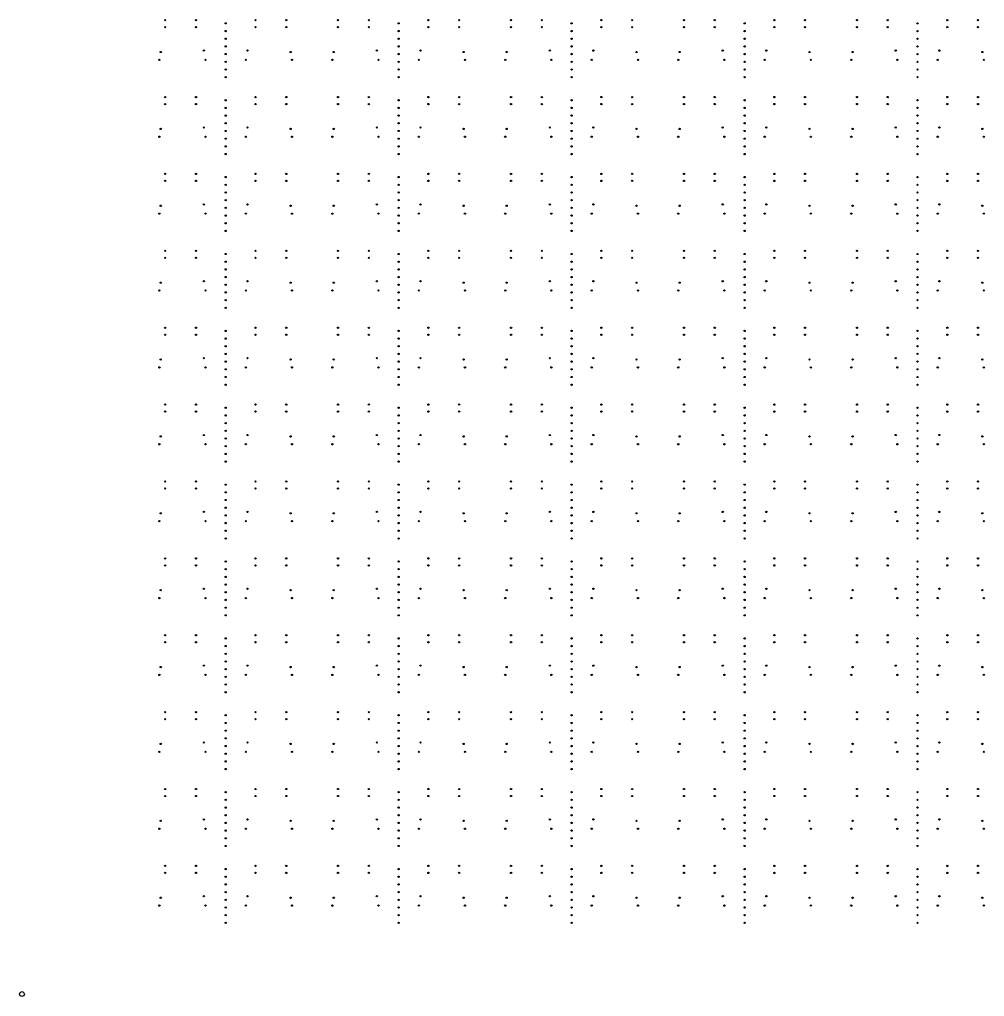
# Model space of a CAD drawing. Extents: x 50 to 173, y 50 to 173.
# Drawn here: x 49.9 to 110, y 49.9 to 110.7 of the extents above; entities that cross this region are included whole.
import ezdxf

# ---------------------------------------------------------------- set-up
doc = ezdxf.new("R2010")
doc.units = 0

msp = doc.modelspace()

# ---------------------------------------------------------------- linework, layer by layer
at = {"layer": '4H'}
msp.add_circle((50, 50), 0.15, dxfattribs=at)
at = {"layer": 'PET'}
for centre in [(58.925, 110.68), (58.925, 110.243), (60.841, 110.68), (60.841, 110.243), (62.697, 110.483), (64.553, 110.68), (64.553, 110.243), (66.469, 110.68), (66.469, 110.243), (69.703, 110.68), (69.703, 110.243), (71.619, 110.68), (71.619, 110.243), (73.475, 110.483), (75.332, 110.68), (75.332, 110.243), (77.248, 110.68), (77.248, 110.243), (80.481, 110.68), (80.481, 110.243), (82.398, 110.68), (82.398, 110.243), (84.254, 110.483), (86.11, 110.68), (86.11, 110.243), (88.026, 110.68), (88.026, 110.243), (91.26, 110.68), (91.26, 110.243), (93.176, 110.68), (93.176, 110.243), (95.032, 110.483), (96.889, 110.68), (96.889, 110.243), (98.805, 110.68), (98.805, 110.243), (102.038, 110.68), (102.038, 110.243), (103.954, 110.68), (103.954, 110.243), (105.811, 110.483), (107.667, 110.68), (107.667, 110.243), (109.583, 110.68), (109.583, 110.243), (62.697, 110.004), (73.475, 110.004), (84.254, 110.004), (95.032, 110.004), (105.811, 110.004), (62.697, 109.525), (62.697, 109.046), (73.475, 109.525), (73.475, 109.046), (84.254, 109.525), (84.254, 109.046), (95.032, 109.525), (95.032, 109.046), (105.811, 109.525), (105.811, 109.046), (58.652, 108.697), (61.338, 108.785), (62.697, 108.566), (64.056, 108.785), (66.742, 108.697), (69.43, 108.697), (72.116, 108.785), (73.475, 108.566), (74.835, 108.785), (77.521, 108.697), (80.208, 108.697), (82.895, 108.785), (84.254, 108.566), (85.613, 108.785), (88.299, 108.697), (90.987, 108.697), (93.673, 108.785), (95.032, 108.566), (96.392, 108.785), (99.078, 108.697), (101.765, 108.697), (104.451, 108.785), (105.811, 108.566), (107.17, 108.785), (109.856, 108.697), (58.565, 108.207), (61.44, 108.207), (62.697, 108.087), (63.954, 108.207), (66.829, 108.207), (69.344, 108.207), (72.218, 108.207), (73.475, 108.087), (74.733, 108.207), (77.607, 108.207), (80.122, 108.207), (82.996, 108.207), (84.254, 108.087), (85.511, 108.207), (88.386, 108.207), (90.901, 108.207), (93.775, 108.207), (95.032, 108.087), (96.29, 108.207), (99.164, 108.207), (101.679, 108.207), (104.553, 108.207), (105.811, 108.087), (107.068, 108.207), (109.943, 108.207), (62.697, 107.608), (62.697, 107.129), (73.475, 107.608), (73.475, 107.129), (84.254, 107.608), (84.254, 107.129), (95.032, 107.608), (95.032, 107.129), (105.811, 107.608), (105.811, 107.129), (58.925, 105.89), (58.925, 105.453), (60.841, 105.89), (60.841, 105.453), (62.697, 105.692), (64.553, 105.89), (64.553, 105.453), (66.469, 105.89), (66.469, 105.453), (69.703, 105.89), (69.703, 105.453), (71.619, 105.89), (71.619, 105.453), (73.475, 105.692), (75.332, 105.89), (75.332, 105.453), (77.248, 105.89), (77.248, 105.453), (80.481, 105.89), (80.481, 105.453), (82.398, 105.89), (82.398, 105.453), (84.254, 105.692), (86.11, 105.89), (86.11, 105.453), (88.026, 105.89), (88.026, 105.453), (91.26, 105.89), (91.26, 105.453), (93.176, 105.89), (93.176, 105.453), (95.032, 105.692), (96.889, 105.89), (96.889, 105.453), (98.805, 105.89), (98.805, 105.453), (102.038, 105.89), (102.038, 105.453), (103.954, 105.89), (103.954, 105.453), (105.811, 105.692), (107.667, 105.89), (107.667, 105.453), (109.583, 105.89), (109.583, 105.453), (62.697, 105.213), (62.697, 104.734), (73.475, 105.213), (73.475, 104.734), (84.254, 105.213), (84.254, 104.734), (95.032, 105.213), (95.032, 104.734), (105.811, 105.213), (105.811, 104.734), (62.697, 104.255), (73.475, 104.255), (84.254, 104.255), (95.032, 104.255), (105.811, 104.255), (58.652, 103.906), (61.338, 103.995), (62.697, 103.776), (64.056, 103.995), (66.742, 103.906), (69.43, 103.906), (72.116, 103.995), (73.475, 103.776), (74.835, 103.995), (77.521, 103.906), (80.208, 103.906), (82.895, 103.995), (84.254, 103.776), (85.613, 103.995), (88.299, 103.906), (90.987, 103.906), (93.673, 103.995), (95.032, 103.776), (96.392, 103.995), (99.078, 103.906), (101.765, 103.906), (104.451, 103.995), (105.811, 103.776), (107.17, 103.995), (109.856, 103.906), (58.565, 103.417), (61.44, 103.417), (62.697, 103.297), (63.954, 103.417), (66.829, 103.417), (69.344, 103.417), (72.218, 103.417), (73.475, 103.297), (74.733, 103.417), (77.607, 103.417), (80.122, 103.417), (82.996, 103.417), (84.254, 103.297), (85.511, 103.417), (88.386, 103.417), (90.901, 103.417), (93.775, 103.417), (95.032, 103.297), (96.29, 103.417), (99.164, 103.417), (101.679, 103.417), (104.553, 103.417), (105.811, 103.297), (107.068, 103.417), (109.943, 103.417), (62.697, 102.818), (62.697, 102.339), (73.475, 102.818), (73.475, 102.339), (84.254, 102.818), (84.254, 102.339), (95.032, 102.818), (95.032, 102.339), (105.811, 102.818), (105.811, 102.339), (58.925, 101.099), (60.841, 101.099), (64.553, 101.099), (66.469, 101.099), (69.703, 101.099), (71.619, 101.099), (75.332, 101.099), (77.248, 101.099), (80.481, 101.099), (82.398, 101.099), (86.11, 101.099), (88.026, 101.099), (91.26, 101.099), (93.176, 101.099), (96.889, 101.099), (98.805, 101.099), (102.038, 101.099), (103.954, 101.099), (107.667, 101.099), (109.583, 101.099), (58.925, 100.662), (60.841, 100.662), (62.697, 100.902), (64.553, 100.662), (66.469, 100.662), (69.703, 100.662), (71.619, 100.662), (73.475, 100.902), (75.332, 100.662), (77.248, 100.662), (80.481, 100.662), (82.398, 100.662), (84.254, 100.902), (86.11, 100.662), (88.026, 100.662), (91.26, 100.662), (93.176, 100.662), (95.032, 100.902), (96.889, 100.662), (98.805, 100.662), (102.038, 100.662), (103.954, 100.662), (105.811, 100.902), (107.667, 100.662), (109.583, 100.662), (62.697, 100.423), (62.697, 99.944), (73.475, 100.423), (73.475, 99.944), (84.254, 100.423), (84.254, 99.944), (95.032, 100.423), (95.032, 99.944), (105.811, 100.423), (105.811, 99.944), (62.697, 99.465), (73.475, 99.465), (84.254, 99.465), (95.032, 99.465), (105.811, 99.465), (58.565, 98.626), (58.652, 99.116), (61.338, 99.204), (61.44, 98.626), (62.697, 98.986), (63.954, 98.626), (64.056, 99.204), (66.742, 99.116), (66.829, 98.626), (69.344, 98.626), (69.43, 99.116), (72.116, 99.204), (72.218, 98.626), (73.475, 98.986), (74.733, 98.626), (74.835, 99.204), (77.521, 99.116), (77.607, 98.626), (80.122, 98.626), (80.208, 99.116), (82.895, 99.204), (82.996, 98.626), (84.254, 98.986), (85.511, 98.626), (85.613, 99.204), (88.299, 99.116), (88.386, 98.626), (90.901, 98.626), (90.987, 99.116), (93.673, 99.204), (93.775, 98.626), (95.032, 98.986), (96.29, 98.626), (96.392, 99.204), (99.078, 99.116), (99.164, 98.626), (101.679, 98.626), (101.765, 99.116), (104.451, 99.204), (104.553, 98.626), (105.811, 98.986), (107.068, 98.626), (107.17, 99.204), (109.856, 99.116), (109.943, 98.626), (62.697, 98.507), (62.697, 98.028), (73.475, 98.507), (73.475, 98.028), (84.254, 98.507), (84.254, 98.028), (95.032, 98.507), (95.032, 98.028), (105.811, 98.507), (105.811, 98.028), (62.697, 97.549), (73.475, 97.549), (84.254, 97.549), (95.032, 97.549), (105.811, 97.549), (58.925, 96.309), (60.841, 96.309), (64.553, 96.309), (66.469, 96.309), (69.703, 96.309), (71.619, 96.309), (75.332, 96.309), (77.248, 96.309), (80.481, 96.309), (82.398, 96.309), (86.11, 96.309), (88.026, 96.309), (91.26, 96.309), (93.176, 96.309), (96.889, 96.309), (98.805, 96.309), (102.038, 96.309), (103.954, 96.309), (107.667, 96.309), (109.583, 96.309), (58.925, 95.872), (60.841, 95.872), (62.697, 96.111), (62.697, 95.632), (64.553, 95.872), (66.469, 95.872), (69.703, 95.872), (71.619, 95.872), (73.475, 96.111), (73.475, 95.632), (75.332, 95.872), (77.248, 95.872), (80.481, 95.872), (82.398, 95.872), (84.254, 96.111), (84.254, 95.632), (86.11, 95.872), (88.026, 95.872), (91.26, 95.872), (93.176, 95.872), (95.032, 96.111), (95.032, 95.632), (96.889, 95.872), (98.805, 95.872), (102.038, 95.872), (103.954, 95.872), (105.811, 96.111), (105.811, 95.632), (107.667, 95.872), (109.583, 95.872), (62.697, 95.153), (73.475, 95.153), (84.254, 95.153), (95.032, 95.153), (105.811, 95.153), (61.338, 94.414), (62.697, 94.674), (64.056, 94.414), (72.116, 94.414), (73.475, 94.674), (74.835, 94.414), (82.895, 94.414), (84.254, 94.674), (85.613, 94.414), (93.673, 94.414), (95.032, 94.674), (96.392, 94.414), (104.451, 94.414), (105.811, 94.674), (107.17, 94.414), (58.565, 93.836), (58.652, 94.325), (61.44, 93.836), (62.697, 94.195), (63.954, 93.836), (66.742, 94.325), (66.829, 93.836), (69.344, 93.836), (69.43, 94.325), (72.218, 93.836), (73.475, 94.195), (74.733, 93.836), (77.521, 94.325), (77.607, 93.836), (80.122, 93.836), (80.208, 94.325), (82.996, 93.836), (84.254, 94.195), (85.511, 93.836), (88.299, 94.325), (88.386, 93.836), (90.901, 93.836), (90.987, 94.325), (93.775, 93.836), (95.032, 94.195), (96.29, 93.836), (99.078, 94.325), (99.164, 93.836), (101.679, 93.836), (101.765, 94.325), (104.553, 93.836), (105.811, 94.195), (107.068, 93.836), (109.856, 94.325), (109.943, 93.836), (62.697, 93.716), (62.697, 93.237), (73.475, 93.716), (73.475, 93.237), (84.254, 93.716), (84.254, 93.237), (95.032, 93.716), (95.032, 93.237), (105.811, 93.716), (105.811, 93.237), (62.697, 92.758), (73.475, 92.758), (84.254, 92.758), (95.032, 92.758), (105.811, 92.758), (58.925, 91.519), (60.841, 91.519), (62.697, 91.321), (64.553, 91.519), (66.469, 91.519), (69.703, 91.519), (71.619, 91.519), (73.475, 91.321), (75.332, 91.519), (77.248, 91.519), (80.481, 91.519), (82.398, 91.519), (84.254, 91.321), (86.11, 91.519), (88.026, 91.519), (91.26, 91.519), (93.176, 91.519), (95.032, 91.321), (96.889, 91.519), (98.805, 91.519), (102.038, 91.519), (103.954, 91.519), (105.811, 91.321), (107.667, 91.519), (109.583, 91.519), (58.925, 91.081), (60.841, 91.081), (62.697, 90.842), (64.553, 91.081), (66.469, 91.081), (69.703, 91.081), (71.619, 91.081), (73.475, 90.842), (75.332, 91.081), (77.248, 91.081), (80.481, 91.081), (82.398, 91.081), (84.254, 90.842), (86.11, 91.081), (88.026, 91.081), (91.26, 91.081), (93.176, 91.081), (95.032, 90.842), (96.889, 91.081), (98.805, 91.081), (102.038, 91.081), (103.954, 91.081), (105.811, 90.842), (107.667, 91.081), (109.583, 91.081), (62.697, 90.363), (73.475, 90.363), (84.254, 90.363), (95.032, 90.363), (105.811, 90.363), (58.652, 89.535), (61.338, 89.623), (62.697, 89.884), (64.056, 89.623), (66.742, 89.535), (69.43, 89.535), (72.116, 89.623), (73.475, 89.884), (74.835, 89.623), (77.521, 89.535), (80.208, 89.535), (82.895, 89.623), (84.254, 89.884), (85.613, 89.623), (88.299, 89.535), (90.987, 89.535), (93.673, 89.623), (95.032, 89.884), (96.392, 89.623), (99.078, 89.535), (101.765, 89.535), (104.451, 89.623), (105.811, 89.884), (107.17, 89.623), (109.856, 89.535), (58.565, 89.046), (61.44, 89.046), (62.697, 89.405), (62.697, 88.926), (63.954, 89.046), (66.829, 89.046), (69.344, 89.046), (72.218, 89.046), (73.475, 89.405), (73.475, 88.926), (74.733, 89.046), (77.607, 89.046), (80.122, 89.046), (82.996, 89.046), (84.254, 89.405), (84.254, 88.926), (85.511, 89.046), (88.386, 89.046), (90.901, 89.046), (93.775, 89.046), (95.032, 89.405), (95.032, 88.926), (96.29, 89.046), (99.164, 89.046), (101.679, 89.046), (104.553, 89.046), (105.811, 89.405), (105.811, 88.926), (107.068, 89.046), (109.943, 89.046), (62.697, 88.447), (73.475, 88.447), (84.254, 88.447), (95.032, 88.447), (105.811, 88.447), (62.697, 87.968), (73.475, 87.968), (84.254, 87.968), (95.032, 87.968), (105.811, 87.968), (58.925, 86.728), (60.841, 86.728), (62.697, 86.531), (64.553, 86.728), (66.469, 86.728), (69.703, 86.728), (71.619, 86.728), (73.475, 86.531), (75.332, 86.728), (77.248, 86.728), (80.481, 86.728), (82.398, 86.728), (84.254, 86.531), (86.11, 86.728), (88.026, 86.728), (91.26, 86.728), (93.176, 86.728), (95.032, 86.531), (96.889, 86.728), (98.805, 86.728), (102.038, 86.728), (103.954, 86.728), (105.811, 86.531), (107.667, 86.728), (109.583, 86.728), (58.925, 86.291), (60.841, 86.291), (62.697, 86.052), (64.553, 86.291), (66.469, 86.291), (69.703, 86.291), (71.619, 86.291), (73.475, 86.052), (75.332, 86.291), (77.248, 86.291), (80.481, 86.291), (82.398, 86.291), (84.254, 86.052), (86.11, 86.291), (88.026, 86.291), (91.26, 86.291), (93.176, 86.291), (95.032, 86.052), (96.889, 86.291), (98.805, 86.291), (102.038, 86.291), (103.954, 86.291), (105.811, 86.052), (107.667, 86.291), (109.583, 86.291), (62.697, 85.572), (73.475, 85.572), (84.254, 85.572), (95.032, 85.572), (105.811, 85.572), (58.652, 84.745), (61.338, 84.833), (62.697, 85.093), (62.697, 84.614), (64.056, 84.833), (66.742, 84.745), (69.43, 84.745), (72.116, 84.833), (73.475, 85.093), (73.475, 84.614), (74.835, 84.833), (77.521, 84.745), (80.208, 84.745), (82.895, 84.833), (84.254, 85.093), (84.254, 84.614), (85.613, 84.833), (88.299, 84.745), (90.987, 84.745), (93.673, 84.833), (95.032, 85.093), (95.032, 84.614), (96.392, 84.833), (99.078, 84.745), (101.765, 84.745), (104.451, 84.833), (105.811, 85.093), (105.811, 84.614), (107.17, 84.833), (109.856, 84.745), (58.565, 84.255), (61.44, 84.255), (62.697, 84.135), (63.954, 84.255), (66.829, 84.255), (69.344, 84.255), (72.218, 84.255), (73.475, 84.135), (74.733, 84.255), (77.607, 84.255), (80.122, 84.255), (82.996, 84.255), (84.254, 84.135), (85.511, 84.255), (88.386, 84.255), (90.901, 84.255), (93.775, 84.255), (95.032, 84.135), (96.29, 84.255), (99.164, 84.255), (101.679, 84.255), (104.553, 84.255), (105.811, 84.135), (107.068, 84.255), (109.943, 84.255), (62.697, 83.656), (73.475, 83.656), (84.254, 83.656), (95.032, 83.656), (105.811, 83.656), (62.697, 83.177), (73.475, 83.177), (84.254, 83.177), (95.032, 83.177), (105.811, 83.177), (58.925, 81.938), (60.841, 81.938), (62.697, 81.74), (64.553, 81.938), (66.469, 81.938), (69.703, 81.938), (71.619, 81.938), (73.475, 81.74), (75.332, 81.938), (77.248, 81.938), (80.481, 81.938), (82.398, 81.938), (84.254, 81.74), (86.11, 81.938), (88.026, 81.938), (91.26, 81.938), (93.176, 81.938), (95.032, 81.74), (96.889, 81.938), (98.805, 81.938), (102.038, 81.938), (103.954, 81.938), (105.811, 81.74), (107.667, 81.938), (109.583, 81.938), (58.925, 81.501), (60.841, 81.501), (62.697, 81.261), (64.553, 81.501), (66.469, 81.501), (69.703, 81.501), (71.619, 81.501), (73.475, 81.261), (75.332, 81.501), (77.248, 81.501), (80.481, 81.501), (82.398, 81.501), (84.254, 81.261), (86.11, 81.501), (88.026, 81.501), (91.26, 81.501), (93.176, 81.501), (95.032, 81.261), (96.889, 81.501), (98.805, 81.501), (102.038, 81.501), (103.954, 81.501), (105.811, 81.261), (107.667, 81.501), (109.583, 81.501), (62.697, 80.782), (73.475, 80.782), (84.254, 80.782), (95.032, 80.782), (105.811, 80.782), (58.652, 79.954), (61.338, 80.043), (62.697, 80.303), (62.697, 79.824), (64.056, 80.043), (66.742, 79.954), (69.43, 79.954), (72.116, 80.043), (73.475, 80.303), (73.475, 79.824), (74.835, 80.043), (77.521, 79.954), (80.208, 79.954), (82.895, 80.043), (84.254, 80.303), (84.254, 79.824), (85.613, 80.043), (88.299, 79.954), (90.987, 79.954), (93.673, 80.043), (95.032, 80.303), (95.032, 79.824), (96.392, 80.043), (99.078, 79.954), (101.765, 79.954), (104.451, 80.043), (105.811, 80.303), (105.811, 79.824), (107.17, 80.043), (109.856, 79.954), (58.565, 79.465), (61.44, 79.465), (62.697, 79.345), (63.954, 79.465), (66.829, 79.465), (69.344, 79.465), (72.218, 79.465), (73.475, 79.345), (74.733, 79.465), (77.607, 79.465), (80.122, 79.465), (82.996, 79.465), (84.254, 79.345), (85.511, 79.465), (88.386, 79.465), (90.901, 79.465), (93.775, 79.465), (95.032, 79.345), (96.29, 79.465), (99.164, 79.465), (101.679, 79.465), (104.553, 79.465), (105.811, 79.345), (107.068, 79.465), (109.943, 79.465), (62.697, 78.866), (73.475, 78.866), (84.254, 78.866), (95.032, 78.866), (105.811, 78.866), (62.697, 78.387), (73.475, 78.387), (84.254, 78.387), (95.032, 78.387), (105.811, 78.387), (58.925, 77.147), (58.925, 76.71), (60.841, 77.147), (60.841, 76.71), (62.697, 76.95), (64.553, 77.147), (64.553, 76.71), (66.469, 77.147), (66.469, 76.71), (69.703, 77.147), (69.703, 76.71), (71.619, 77.147), (71.619, 76.71), (73.475, 76.95), (75.332, 77.147), (75.332, 76.71), (77.248, 77.147), (77.248, 76.71), (80.481, 77.147), (80.481, 76.71), (82.398, 77.147), (82.398, 76.71), (84.254, 76.95), (86.11, 77.147), (86.11, 76.71), (88.026, 77.147), (88.026, 76.71), (91.26, 77.147), (91.26, 76.71), (93.176, 77.147), (93.176, 76.71), (95.032, 76.95), (96.889, 77.147), (96.889, 76.71), (98.805, 77.147), (98.805, 76.71), (102.038, 77.147), (102.038, 76.71), (103.954, 77.147), (103.954, 76.71), (105.811, 76.95), (107.667, 77.147), (107.667, 76.71), (109.583, 77.147), (109.583, 76.71), (62.697, 76.471), (73.475, 76.471), (84.254, 76.471), (95.032, 76.471), (105.811, 76.471), (62.697, 75.992), (62.697, 75.513), (73.475, 75.992), (73.475, 75.513), (84.254, 75.992), (84.254, 75.513), (95.032, 75.992), (95.032, 75.513), (105.811, 75.992), (105.811, 75.513), (58.652, 75.164), (61.338, 75.252), (62.697, 75.034), (64.056, 75.252), (66.742, 75.164), (69.43, 75.164), (72.116, 75.252), (73.475, 75.034), (74.835, 75.252), (77.521, 75.164), (80.208, 75.164), (82.895, 75.252), (84.254, 75.034), (85.613, 75.252), (88.299, 75.164), (90.987, 75.164), (93.673, 75.252), (95.032, 75.034), (96.392, 75.252), (99.078, 75.164), (101.765, 75.164), (104.451, 75.252), (105.811, 75.034), (107.17, 75.252), (109.856, 75.164), (58.565, 74.674), (61.44, 74.674), (62.697, 74.555), (63.954, 74.674), (66.829, 74.674), (69.344, 74.674), (72.218, 74.674), (73.475, 74.555), (74.733, 74.674), (77.607, 74.674), (80.122, 74.674), (82.996, 74.674), (84.254, 74.555), (85.511, 74.674), (88.386, 74.674), (90.901, 74.674), (93.775, 74.674), (95.032, 74.555), (96.29, 74.674), (99.164, 74.674), (101.679, 74.674), (104.553, 74.674), (105.811, 74.555), (107.068, 74.674), (109.943, 74.674), (62.697, 74.075), (73.475, 74.075), (84.254, 74.075), (95.032, 74.075), (105.811, 74.075), (62.697, 73.596), (73.475, 73.596), (84.254, 73.596), (95.032, 73.596), (105.811, 73.596), (58.925, 72.357), (58.925, 71.92), (60.841, 72.357), (60.841, 71.92), (62.697, 72.159), (64.553, 72.357), (64.553, 71.92), (66.469, 72.357), (66.469, 71.92), (69.703, 72.357), (69.703, 71.92), (71.619, 72.357), (71.619, 71.92), (73.475, 72.159), (75.332, 72.357), (75.332, 71.92), (77.248, 72.357), (77.248, 71.92), (80.481, 72.357), (80.481, 71.92), (82.398, 72.357), (82.398, 71.92), (84.254, 72.159), (86.11, 72.357), (86.11, 71.92), (88.026, 72.357), (88.026, 71.92), (91.26, 72.357), (91.26, 71.92), (93.176, 72.357), (93.176, 71.92), (95.032, 72.159), (96.889, 72.357), (96.889, 71.92), (98.805, 72.357), (98.805, 71.92), (102.038, 72.357), (102.038, 71.92), (103.954, 72.357), (103.954, 71.92), (105.811, 72.159), (107.667, 72.357), (107.667, 71.92), (109.583, 72.357), (109.583, 71.92), (62.697, 71.68), (73.475, 71.68), (84.254, 71.68), (95.032, 71.68), (105.811, 71.68), (62.697, 71.201), (62.697, 70.722), (73.475, 71.201), (73.475, 70.722), (84.254, 71.201), (84.254, 70.722), (95.032, 71.201), (95.032, 70.722), (105.811, 71.201), (105.811, 70.722), (58.652, 70.373), (61.338, 70.462), (62.697, 70.243), (64.056, 70.462), (66.742, 70.373), (69.43, 70.373), (72.116, 70.462), (73.475, 70.243), (74.835, 70.462), (77.521, 70.373), (80.208, 70.373), (82.895, 70.462), (84.254, 70.243), (85.613, 70.462), (88.299, 70.373), (90.987, 70.373), (93.673, 70.462), (95.032, 70.243), (96.392, 70.462), (99.078, 70.373), (101.765, 70.373), (104.451, 70.462), (105.811, 70.243), (107.17, 70.462), (109.856, 70.373), (58.565, 69.884), (61.44, 69.884), (62.697, 69.764), (63.954, 69.884), (66.829, 69.884), (69.344, 69.884), (72.218, 69.884), (73.475, 69.764), (74.733, 69.884), (77.607, 69.884), (80.122, 69.884), (82.996, 69.884), (84.254, 69.764), (85.511, 69.884), (88.386, 69.884), (90.901, 69.884), (93.775, 69.884), (95.032, 69.764), (96.29, 69.884), (99.164, 69.884), (101.679, 69.884), (104.553, 69.884), (105.811, 69.764), (107.068, 69.884), (109.943, 69.884), (62.697, 69.285), (62.697, 68.806), (73.475, 69.285), (73.475, 68.806), (84.254, 69.285), (84.254, 68.806), (95.032, 69.285), (95.032, 68.806), (105.811, 69.285), (105.811, 68.806), (58.925, 67.566), (60.841, 67.566), (64.553, 67.566), (66.469, 67.566), (69.703, 67.566), (71.619, 67.566), (75.332, 67.566), (77.248, 67.566), (80.481, 67.566), (82.398, 67.566), (86.11, 67.566), (88.026, 67.566), (91.26, 67.566), (93.176, 67.566), (96.889, 67.566), (98.805, 67.566), (102.038, 67.566), (103.954, 67.566), (107.667, 67.566), (109.583, 67.566), (58.925, 67.129), (60.841, 67.129), (62.697, 67.369), (64.553, 67.129), (66.469, 67.129), (69.703, 67.129), (71.619, 67.129), (73.475, 67.369), (75.332, 67.129), (77.248, 67.129), (80.481, 67.129), (82.398, 67.129), (84.254, 67.369), (86.11, 67.129), (88.026, 67.129), (91.26, 67.129), (93.176, 67.129), (95.032, 67.369), (96.889, 67.129), (98.805, 67.129), (102.038, 67.129), (103.954, 67.129), (105.811, 67.369), (107.667, 67.129), (109.583, 67.129), (62.697, 66.89), (62.697, 66.411), (73.475, 66.89), (73.475, 66.411), (84.254, 66.89), (84.254, 66.411), (95.032, 66.89), (95.032, 66.411), (105.811, 66.89), (105.811, 66.411), (62.697, 65.932), (73.475, 65.932), (84.254, 65.932), (95.032, 65.932), (105.811, 65.932), (58.652, 65.583), (61.338, 65.671), (62.697, 65.453), (64.056, 65.671), (66.742, 65.583), (69.43, 65.583), (72.116, 65.671), (73.475, 65.453), (74.835, 65.671), (77.521, 65.583), (80.208, 65.583), (82.895, 65.671), (84.254, 65.453), (85.613, 65.671), (88.299, 65.583), (90.987, 65.583), (93.673, 65.671), (95.032, 65.453), (96.392, 65.671), (99.078, 65.583), (101.765, 65.583), (104.451, 65.671), (105.811, 65.453), (107.17, 65.671), (109.856, 65.583), (58.565, 65.093), (61.44, 65.093), (62.697, 64.974), (63.954, 65.093), (66.829, 65.093), (69.344, 65.093), (72.218, 65.093), (73.475, 64.974), (74.733, 65.093), (77.607, 65.093), (80.122, 65.093), (82.996, 65.093), (84.254, 64.974), (85.511, 65.093), (88.386, 65.093), (90.901, 65.093), (93.775, 65.093), (95.032, 64.974), (96.29, 65.093), (99.164, 65.093), (101.679, 65.093), (104.553, 65.093), (105.811, 64.974), (107.068, 65.093), (109.943, 65.093), (62.697, 64.495), (62.697, 64.016), (73.475, 64.495), (73.475, 64.016), (84.254, 64.495), (84.254, 64.016), (95.032, 64.495), (95.032, 64.016), (105.811, 64.495), (105.811, 64.016), (58.925, 62.776), (60.841, 62.776), (64.553, 62.776), (66.469, 62.776), (69.703, 62.776), (71.619, 62.776), (75.332, 62.776), (77.248, 62.776), (80.481, 62.776), (82.398, 62.776), (86.11, 62.776), (88.026, 62.776), (91.26, 62.776), (93.176, 62.776), (96.889, 62.776), (98.805, 62.776), (102.038, 62.776), (103.954, 62.776), (107.667, 62.776), (109.583, 62.776), (58.925, 62.339), (60.841, 62.339), (62.697, 62.578), (62.697, 62.099), (64.553, 62.339), (66.469, 62.339), (69.703, 62.339), (71.619, 62.339), (73.475, 62.578), (73.475, 62.099), (75.332, 62.339), (77.248, 62.339), (80.481, 62.339), (82.398, 62.339), (84.254, 62.578), (84.254, 62.099), (86.11, 62.339), (88.026, 62.339), (91.26, 62.339), (93.176, 62.339), (95.032, 62.578), (95.032, 62.099), (96.889, 62.339), (98.805, 62.339), (102.038, 62.339), (103.954, 62.339), (105.811, 62.578), (105.811, 62.099), (107.667, 62.339), (109.583, 62.339), (62.697, 61.62), (73.475, 61.62), (84.254, 61.62), (95.032, 61.62), (105.811, 61.62), (61.338, 60.881), (62.697, 61.141), (64.056, 60.881), (72.116, 60.881), (73.475, 61.141), (74.835, 60.881), (82.895, 60.881), (84.254, 61.141), (85.613, 60.881), (93.673, 60.881), (95.032, 61.141), (96.392, 60.881), (104.451, 60.881), (105.811, 61.141), (107.17, 60.881), (58.565, 60.303), (58.652, 60.792), (61.44, 60.303), (62.697, 60.662), (63.954, 60.303), (66.742, 60.792), (66.829, 60.303), (69.344, 60.303), (69.43, 60.792), (72.218, 60.303), (73.475, 60.662), (74.733, 60.303), (77.521, 60.792), (77.607, 60.303), (80.122, 60.303), (80.208, 60.792), (82.996, 60.303), (84.254, 60.662), (85.511, 60.303), (88.299, 60.792), (88.386, 60.303), (90.901, 60.303), (90.987, 60.792), (93.775, 60.303), (95.032, 60.662), (96.29, 60.303), (99.078, 60.792), (99.164, 60.303), (101.679, 60.303), (101.765, 60.792), (104.553, 60.303), (105.811, 60.662), (107.068, 60.303), (109.856, 60.792), (109.943, 60.303), (62.697, 60.183), (62.697, 59.704), (73.475, 60.183), (73.475, 59.704), (84.254, 60.183), (84.254, 59.704), (95.032, 60.183), (95.032, 59.704), (105.811, 60.183), (105.811, 59.704), (62.697, 59.225), (73.475, 59.225), (84.254, 59.225), (95.032, 59.225), (105.811, 59.225), (58.925, 57.986), (60.841, 57.986), (64.553, 57.986), (66.469, 57.986), (69.703, 57.986), (71.619, 57.986), (75.332, 57.986), (77.248, 57.986), (80.481, 57.986), (82.398, 57.986), (86.11, 57.986), (88.026, 57.986), (91.26, 57.986), (93.176, 57.986), (96.889, 57.986), (98.805, 57.986), (102.038, 57.986), (103.954, 57.986), (107.667, 57.986), (109.583, 57.986), (58.925, 57.549), (60.841, 57.549), (62.697, 57.788), (62.697, 57.309), (64.553, 57.549), (66.469, 57.549), (69.703, 57.549), (71.619, 57.549), (73.475, 57.788), (73.475, 57.309), (75.332, 57.549), (77.248, 57.549), (80.481, 57.549), (82.398, 57.549), (84.254, 57.788), (84.254, 57.309), (86.11, 57.549), (88.026, 57.549), (91.26, 57.549), (93.176, 57.549), (95.032, 57.788), (95.032, 57.309), (96.889, 57.549), (98.805, 57.549), (102.038, 57.549), (103.954, 57.549), (105.811, 57.788), (105.811, 57.309), (107.667, 57.549), (109.583, 57.549), (62.697, 56.83), (73.475, 56.83), (84.254, 56.83), (95.032, 56.83), (105.811, 56.83), (58.652, 56.002), (61.338, 56.091), (62.697, 56.351), (64.056, 56.091), (66.742, 56.002), (69.43, 56.002), (72.116, 56.091), (73.475, 56.351), (74.835, 56.091), (77.521, 56.002), (80.208, 56.002), (82.895, 56.091), (84.254, 56.351), (85.613, 56.091), (88.299, 56.002), (90.987, 56.002), (93.673, 56.091), (95.032, 56.351), (96.392, 56.091), (99.078, 56.002), (101.765, 56.002), (104.451, 56.091), (105.811, 56.351), (107.17, 56.091), (109.856, 56.002), (58.565, 55.513), (61.44, 55.513), (62.697, 55.872), (62.697, 55.393), (63.954, 55.513), (66.829, 55.513), (69.344, 55.513), (72.218, 55.513), (73.475, 55.872), (73.475, 55.393), (74.733, 55.513), (77.607, 55.513), (80.122, 55.513), (82.996, 55.513), (84.254, 55.872), (84.254, 55.393), (85.511, 55.513), (88.386, 55.513), (90.901, 55.513), (93.775, 55.513), (95.032, 55.872), (95.032, 55.393), (96.29, 55.513), (99.164, 55.513), (101.679, 55.513), (104.553, 55.513), (105.811, 55.872), (105.811, 55.393), (107.068, 55.513), (109.943, 55.513), (62.697, 54.914), (73.475, 54.914), (84.254, 54.914), (95.032, 54.914), (105.811, 54.914), (62.697, 54.435), (73.475, 54.435), (84.254, 54.435), (95.032, 54.435), (105.811, 54.435)]:
    msp.add_circle(centre, 0.005, dxfattribs=at)
at = {"layer": 'V6'}
for centre in [(58.925, 110.68), (58.925, 110.243), (60.841, 110.68), (60.841, 110.243), (62.697, 110.483), (64.553, 110.68), (64.553, 110.243), (66.469, 110.68), (66.469, 110.243), (69.703, 110.68), (69.703, 110.243), (71.619, 110.68), (71.619, 110.243), (73.475, 110.483), (75.332, 110.68), (75.332, 110.243), (77.248, 110.68), (77.248, 110.243), (80.481, 110.68), (80.481, 110.243), (82.398, 110.68), (82.398, 110.243), (84.254, 110.483), (86.11, 110.68), (86.11, 110.243), (88.026, 110.68), (88.026, 110.243), (91.26, 110.68), (91.26, 110.243), (93.176, 110.68), (93.176, 110.243), (95.032, 110.483), (96.889, 110.68), (96.889, 110.243), (98.805, 110.68), (98.805, 110.243), (102.038, 110.68), (102.038, 110.243), (103.954, 110.68), (103.954, 110.243), (105.811, 110.483), (107.667, 110.68), (107.667, 110.243), (109.583, 110.68), (109.583, 110.243), (62.697, 110.004), (73.475, 110.004), (84.254, 110.004), (95.032, 110.004), (105.811, 110.004), (62.697, 109.525), (62.697, 109.046), (73.475, 109.525), (73.475, 109.046), (84.254, 109.525), (84.254, 109.046), (95.032, 109.525), (95.032, 109.046), (105.811, 109.525), (105.811, 109.046), (58.652, 108.697), (61.338, 108.785), (62.697, 108.566), (64.056, 108.785), (66.742, 108.697), (69.43, 108.697), (72.116, 108.785), (73.475, 108.566), (74.835, 108.785), (77.521, 108.697), (80.208, 108.697), (82.895, 108.785), (84.254, 108.566), (85.613, 108.785), (88.299, 108.697), (90.987, 108.697), (93.673, 108.785), (95.032, 108.566), (96.392, 108.785), (99.078, 108.697), (101.765, 108.697), (104.451, 108.785), (105.811, 108.566), (107.17, 108.785), (109.856, 108.697), (58.565, 108.207), (61.44, 108.207), (62.697, 108.087), (63.954, 108.207), (66.829, 108.207), (69.344, 108.207), (72.218, 108.207), (73.475, 108.087), (74.733, 108.207), (77.607, 108.207), (80.122, 108.207), (82.996, 108.207), (84.254, 108.087), (85.511, 108.207), (88.386, 108.207), (90.901, 108.207), (93.775, 108.207), (95.032, 108.087), (96.29, 108.207), (99.164, 108.207), (101.679, 108.207), (104.553, 108.207), (105.811, 108.087), (107.068, 108.207), (109.943, 108.207), (62.697, 107.608), (62.697, 107.129), (73.475, 107.608), (73.475, 107.129), (84.254, 107.608), (84.254, 107.129), (95.032, 107.608), (95.032, 107.129), (105.811, 107.608), (105.811, 107.129), (58.925, 105.89), (60.841, 105.89), (64.553, 105.89), (66.469, 105.89), (69.703, 105.89), (71.619, 105.89), (75.332, 105.89), (77.248, 105.89), (80.481, 105.89), (82.398, 105.89), (86.11, 105.89), (88.026, 105.89), (91.26, 105.89), (93.176, 105.89), (96.889, 105.89), (98.805, 105.89), (102.038, 105.89), (103.954, 105.89), (107.667, 105.89), (109.583, 105.89), (58.925, 105.453), (60.841, 105.453), (62.697, 105.692), (64.553, 105.453), (66.469, 105.453), (69.703, 105.453), (71.619, 105.453), (73.475, 105.692), (75.332, 105.453), (77.248, 105.453), (80.481, 105.453), (82.398, 105.453), (84.254, 105.692), (86.11, 105.453), (88.026, 105.453), (91.26, 105.453), (93.176, 105.453), (95.032, 105.692), (96.889, 105.453), (98.805, 105.453), (102.038, 105.453), (103.954, 105.453), (105.811, 105.692), (107.667, 105.453), (109.583, 105.453), (62.697, 105.213), (62.697, 104.734), (73.475, 105.213), (73.475, 104.734), (84.254, 105.213), (84.254, 104.734), (95.032, 105.213), (95.032, 104.734), (105.811, 105.213), (105.811, 104.734), (62.697, 104.255), (73.475, 104.255), (84.254, 104.255), (95.032, 104.255), (105.811, 104.255), (58.652, 103.906), (61.338, 103.995), (62.697, 103.776), (64.056, 103.995), (66.742, 103.906), (69.43, 103.906), (72.116, 103.995), (73.475, 103.776), (74.835, 103.995), (77.521, 103.906), (80.208, 103.906), (82.895, 103.995), (84.254, 103.776), (85.613, 103.995), (88.299, 103.906), (90.987, 103.906), (93.673, 103.995), (95.032, 103.776), (96.392, 103.995), (99.078, 103.906), (101.765, 103.906), (104.451, 103.995), (105.811, 103.776), (107.17, 103.995), (109.856, 103.906), (58.565, 103.417), (61.44, 103.417), (62.697, 103.297), (63.954, 103.417), (66.829, 103.417), (69.344, 103.417), (72.218, 103.417), (73.475, 103.297), (74.733, 103.417), (77.607, 103.417), (80.122, 103.417), (82.996, 103.417), (84.254, 103.297), (85.511, 103.417), (88.386, 103.417), (90.901, 103.417), (93.775, 103.417), (95.032, 103.297), (96.29, 103.417), (99.164, 103.417), (101.679, 103.417), (104.553, 103.417), (105.811, 103.297), (107.068, 103.417), (109.943, 103.417), (62.697, 102.818), (62.697, 102.339), (73.475, 102.818), (73.475, 102.339), (84.254, 102.818), (84.254, 102.339), (95.032, 102.818), (95.032, 102.339), (105.811, 102.818), (105.811, 102.339), (58.925, 101.099), (60.841, 101.099), (64.553, 101.099), (66.469, 101.099), (69.703, 101.099), (71.619, 101.099), (75.332, 101.099), (77.248, 101.099), (80.481, 101.099), (82.398, 101.099), (86.11, 101.099), (88.026, 101.099), (91.26, 101.099), (93.176, 101.099), (96.889, 101.099), (98.805, 101.099), (102.038, 101.099), (103.954, 101.099), (107.667, 101.099), (109.583, 101.099), (58.925, 100.662), (60.841, 100.662), (62.697, 100.902), (62.697, 100.423), (64.553, 100.662), (66.469, 100.662), (69.703, 100.662), (71.619, 100.662), (73.475, 100.902), (73.475, 100.423), (75.332, 100.662), (77.248, 100.662), (80.481, 100.662), (82.398, 100.662), (84.254, 100.902), (84.254, 100.423), (86.11, 100.662), (88.026, 100.662), (91.26, 100.662), (93.176, 100.662), (95.032, 100.902), (95.032, 100.423), (96.889, 100.662), (98.805, 100.662), (102.038, 100.662), (103.954, 100.662), (105.811, 100.902), (105.811, 100.423), (107.667, 100.662), (109.583, 100.662), (62.697, 99.944), (73.475, 99.944), (84.254, 99.944), (95.032, 99.944), (105.811, 99.944), (61.338, 99.204), (62.697, 99.465), (64.056, 99.204), (72.116, 99.204), (73.475, 99.465), (74.835, 99.204), (82.895, 99.204), (84.254, 99.465), (85.613, 99.204), (93.673, 99.204), (95.032, 99.465), (96.392, 99.204), (104.451, 99.204), (105.811, 99.465), (107.17, 99.204), (58.565, 98.626), (58.652, 99.116), (61.44, 98.626), (62.697, 98.986), (63.954, 98.626), (66.742, 99.116), (66.829, 98.626), (69.344, 98.626), (69.43, 99.116), (72.218, 98.626), (73.475, 98.986), (74.733, 98.626), (77.521, 99.116), (77.607, 98.626), (80.122, 98.626), (80.208, 99.116), (82.996, 98.626), (84.254, 98.986), (85.511, 98.626), (88.299, 99.116), (88.386, 98.626), (90.901, 98.626), (90.987, 99.116), (93.775, 98.626), (95.032, 98.986), (96.29, 98.626), (99.078, 99.116), (99.164, 98.626), (101.679, 98.626), (101.765, 99.116), (104.553, 98.626), (105.811, 98.986), (107.068, 98.626), (109.856, 99.116), (109.943, 98.626), (62.697, 98.507), (62.697, 98.028), (73.475, 98.507), (73.475, 98.028), (84.254, 98.507), (84.254, 98.028), (95.032, 98.507), (95.032, 98.028), (105.811, 98.507), (105.811, 98.028), (62.697, 97.549), (73.475, 97.549), (84.254, 97.549), (95.032, 97.549), (105.811, 97.549), (58.925, 96.309), (60.841, 96.309), (64.553, 96.309), (66.469, 96.309), (69.703, 96.309), (71.619, 96.309), (75.332, 96.309), (77.248, 96.309), (80.481, 96.309), (82.398, 96.309), (86.11, 96.309), (88.026, 96.309), (91.26, 96.309), (93.176, 96.309), (96.889, 96.309), (98.805, 96.309), (102.038, 96.309), (103.954, 96.309), (107.667, 96.309), (109.583, 96.309), (58.925, 95.872), (60.841, 95.872), (62.697, 96.111), (62.697, 95.632), (64.553, 95.872), (66.469, 95.872), (69.703, 95.872), (71.619, 95.872), (73.475, 96.111), (73.475, 95.632), (75.332, 95.872), (77.248, 95.872), (80.481, 95.872), (82.398, 95.872), (84.254, 96.111), (84.254, 95.632), (86.11, 95.872), (88.026, 95.872), (91.26, 95.872), (93.176, 95.872), (95.032, 96.111), (95.032, 95.632), (96.889, 95.872), (98.805, 95.872), (102.038, 95.872), (103.954, 95.872), (105.811, 96.111), (105.811, 95.632), (107.667, 95.872), (109.583, 95.872), (62.697, 95.153), (73.475, 95.153), (84.254, 95.153), (95.032, 95.153), (105.811, 95.153), (58.652, 94.325), (61.338, 94.414), (62.697, 94.674), (64.056, 94.414), (66.742, 94.325), (69.43, 94.325), (72.116, 94.414), (73.475, 94.674), (74.835, 94.414), (77.521, 94.325), (80.208, 94.325), (82.895, 94.414), (84.254, 94.674), (85.613, 94.414), (88.299, 94.325), (90.987, 94.325), (93.673, 94.414), (95.032, 94.674), (96.392, 94.414), (99.078, 94.325), (101.765, 94.325), (104.451, 94.414), (105.811, 94.674), (107.17, 94.414), (109.856, 94.325), (58.565, 93.836), (61.44, 93.836), (62.697, 94.195), (62.697, 93.716), (63.954, 93.836), (66.829, 93.836), (69.344, 93.836), (72.218, 93.836), (73.475, 94.195), (73.475, 93.716), (74.733, 93.836), (77.607, 93.836), (80.122, 93.836), (82.996, 93.836), (84.254, 94.195), (84.254, 93.716), (85.511, 93.836), (88.386, 93.836), (90.901, 93.836), (93.775, 93.836), (95.032, 94.195), (95.032, 93.716), (96.29, 93.836), (99.164, 93.836), (101.679, 93.836), (104.553, 93.836), (105.811, 94.195), (105.811, 93.716), (107.068, 93.836), (109.943, 93.836), (62.697, 93.237), (73.475, 93.237), (84.254, 93.237), (95.032, 93.237), (105.811, 93.237), (62.697, 92.758), (73.475, 92.758), (84.254, 92.758), (95.032, 92.758), (105.811, 92.758), (58.925, 91.519), (60.841, 91.519), (62.697, 91.321), (64.553, 91.519), (66.469, 91.519), (69.703, 91.519), (71.619, 91.519), (73.475, 91.321), (75.332, 91.519), (77.248, 91.519), (80.481, 91.519), (82.398, 91.519), (84.254, 91.321), (86.11, 91.519), (88.026, 91.519), (91.26, 91.519), (93.176, 91.519), (95.032, 91.321), (96.889, 91.519), (98.805, 91.519), (102.038, 91.519), (103.954, 91.519), (105.811, 91.321), (107.667, 91.519), (109.583, 91.519), (58.925, 91.081), (60.841, 91.081), (62.697, 90.842), (64.553, 91.081), (66.469, 91.081), (69.703, 91.081), (71.619, 91.081), (73.475, 90.842), (75.332, 91.081), (77.248, 91.081), (80.481, 91.081), (82.398, 91.081), (84.254, 90.842), (86.11, 91.081), (88.026, 91.081), (91.26, 91.081), (93.176, 91.081), (95.032, 90.842), (96.889, 91.081), (98.805, 91.081), (102.038, 91.081), (103.954, 91.081), (105.811, 90.842), (107.667, 91.081), (109.583, 91.081), (62.697, 90.363), (73.475, 90.363), (84.254, 90.363), (95.032, 90.363), (105.811, 90.363), (58.652, 89.535), (61.338, 89.623), (62.697, 89.884), (64.056, 89.623), (66.742, 89.535), (69.43, 89.535), (72.116, 89.623), (73.475, 89.884), (74.835, 89.623), (77.521, 89.535), (80.208, 89.535), (82.895, 89.623), (84.254, 89.884), (85.613, 89.623), (88.299, 89.535), (90.987, 89.535), (93.673, 89.623), (95.032, 89.884), (96.392, 89.623), (99.078, 89.535), (101.765, 89.535), (104.451, 89.623), (105.811, 89.884), (107.17, 89.623), (109.856, 89.535), (58.565, 89.046), (61.44, 89.046), (62.697, 89.405), (62.697, 88.926), (63.954, 89.046), (66.829, 89.046), (69.344, 89.046), (72.218, 89.046), (73.475, 89.405), (73.475, 88.926), (74.733, 89.046), (77.607, 89.046), (80.122, 89.046), (82.996, 89.046), (84.254, 89.405), (84.254, 88.926), (85.511, 89.046), (88.386, 89.046), (90.901, 89.046), (93.775, 89.046), (95.032, 89.405), (95.032, 88.926), (96.29, 89.046), (99.164, 89.046), (101.679, 89.046), (104.553, 89.046), (105.811, 89.405), (105.811, 88.926), (107.068, 89.046), (109.943, 89.046), (62.697, 88.447), (73.475, 88.447), (84.254, 88.447), (95.032, 88.447), (105.811, 88.447), (62.697, 87.968), (73.475, 87.968), (84.254, 87.968), (95.032, 87.968), (105.811, 87.968), (58.925, 86.728), (60.841, 86.728), (62.697, 86.531), (64.553, 86.728), (66.469, 86.728), (69.703, 86.728), (71.619, 86.728), (73.475, 86.531), (75.332, 86.728), (77.248, 86.728), (80.481, 86.728), (82.398, 86.728), (84.254, 86.531), (86.11, 86.728), (88.026, 86.728), (91.26, 86.728), (93.176, 86.728), (95.032, 86.531), (96.889, 86.728), (98.805, 86.728), (102.038, 86.728), (103.954, 86.728), (105.811, 86.531), (107.667, 86.728), (109.583, 86.728), (58.925, 86.291), (60.841, 86.291), (62.697, 86.052), (64.553, 86.291), (66.469, 86.291), (69.703, 86.291), (71.619, 86.291), (73.475, 86.052), (75.332, 86.291), (77.248, 86.291), (80.481, 86.291), (82.398, 86.291), (84.254, 86.052), (86.11, 86.291), (88.026, 86.291), (91.26, 86.291), (93.176, 86.291), (95.032, 86.052), (96.889, 86.291), (98.805, 86.291), (102.038, 86.291), (103.954, 86.291), (105.811, 86.052), (107.667, 86.291), (109.583, 86.291), (62.697, 85.572), (73.475, 85.572), (84.254, 85.572), (95.032, 85.572), (105.811, 85.572), (58.652, 84.745), (61.338, 84.833), (62.697, 85.093), (62.697, 84.614), (64.056, 84.833), (66.742, 84.745), (69.43, 84.745), (72.116, 84.833), (73.475, 85.093), (73.475, 84.614), (74.835, 84.833), (77.521, 84.745), (80.208, 84.745), (82.895, 84.833), (84.254, 85.093), (84.254, 84.614), (85.613, 84.833), (88.299, 84.745), (90.987, 84.745), (93.673, 84.833), (95.032, 85.093), (95.032, 84.614), (96.392, 84.833), (99.078, 84.745), (101.765, 84.745), (104.451, 84.833), (105.811, 85.093), (105.811, 84.614), (107.17, 84.833), (109.856, 84.745), (58.565, 84.255), (61.44, 84.255), (62.697, 84.135), (63.954, 84.255), (66.829, 84.255), (69.344, 84.255), (72.218, 84.255), (73.475, 84.135), (74.733, 84.255), (77.607, 84.255), (80.122, 84.255), (82.996, 84.255), (84.254, 84.135), (85.511, 84.255), (88.386, 84.255), (90.901, 84.255), (93.775, 84.255), (95.032, 84.135), (96.29, 84.255), (99.164, 84.255), (101.679, 84.255), (104.553, 84.255), (105.811, 84.135), (107.068, 84.255), (109.943, 84.255), (62.697, 83.656), (73.475, 83.656), (84.254, 83.656), (95.032, 83.656), (105.811, 83.656), (62.697, 83.177), (73.475, 83.177), (84.254, 83.177), (95.032, 83.177), (105.811, 83.177), (58.925, 81.938), (60.841, 81.938), (62.697, 81.74), (64.553, 81.938), (66.469, 81.938), (69.703, 81.938), (71.619, 81.938), (73.475, 81.74), (75.332, 81.938), (77.248, 81.938), (80.481, 81.938), (82.398, 81.938), (84.254, 81.74), (86.11, 81.938), (88.026, 81.938), (91.26, 81.938), (93.176, 81.938), (95.032, 81.74), (96.889, 81.938), (98.805, 81.938), (102.038, 81.938), (103.954, 81.938), (105.811, 81.74), (107.667, 81.938), (109.583, 81.938), (58.925, 81.501), (60.841, 81.501), (62.697, 81.261), (64.553, 81.501), (66.469, 81.501), (69.703, 81.501), (71.619, 81.501), (73.475, 81.261), (75.332, 81.501), (77.248, 81.501), (80.481, 81.501), (82.398, 81.501), (84.254, 81.261), (86.11, 81.501), (88.026, 81.501), (91.26, 81.501), (93.176, 81.501), (95.032, 81.261), (96.889, 81.501), (98.805, 81.501), (102.038, 81.501), (103.954, 81.501), (105.811, 81.261), (107.667, 81.501), (109.583, 81.501), (62.697, 80.782), (73.475, 80.782), (84.254, 80.782), (95.032, 80.782), (105.811, 80.782), (58.652, 79.954), (61.338, 80.043), (62.697, 80.303), (62.697, 79.824), (64.056, 80.043), (66.742, 79.954), (69.43, 79.954), (72.116, 80.043), (73.475, 80.303), (73.475, 79.824), (74.835, 80.043), (77.521, 79.954), (80.208, 79.954), (82.895, 80.043), (84.254, 80.303), (84.254, 79.824), (85.613, 80.043), (88.299, 79.954), (90.987, 79.954), (93.673, 80.043), (95.032, 80.303), (95.032, 79.824), (96.392, 80.043), (99.078, 79.954), (101.765, 79.954), (104.451, 80.043), (105.811, 80.303), (105.811, 79.824), (107.17, 80.043), (109.856, 79.954), (58.565, 79.465), (61.44, 79.465), (62.697, 79.345), (63.954, 79.465), (66.829, 79.465), (69.344, 79.465), (72.218, 79.465), (73.475, 79.345), (74.733, 79.465), (77.607, 79.465), (80.122, 79.465), (82.996, 79.465), (84.254, 79.345), (85.511, 79.465), (88.386, 79.465), (90.901, 79.465), (93.775, 79.465), (95.032, 79.345), (96.29, 79.465), (99.164, 79.465), (101.679, 79.465), (104.553, 79.465), (105.811, 79.345), (107.068, 79.465), (109.943, 79.465), (62.697, 78.866), (73.475, 78.866), (84.254, 78.866), (95.032, 78.866), (105.811, 78.866), (62.697, 78.387), (73.475, 78.387), (84.254, 78.387), (95.032, 78.387), (105.811, 78.387), (58.925, 77.147), (58.925, 76.71), (60.841, 77.147), (60.841, 76.71), (62.697, 76.95), (64.553, 77.147), (64.553, 76.71), (66.469, 77.147), (66.469, 76.71), (69.703, 77.147), (69.703, 76.71), (71.619, 77.147), (71.619, 76.71), (73.475, 76.95), (75.332, 77.147), (75.332, 76.71), (77.248, 77.147), (77.248, 76.71), (80.481, 77.147), (80.481, 76.71), (82.398, 77.147), (82.398, 76.71), (84.254, 76.95), (86.11, 77.147), (86.11, 76.71), (88.026, 77.147), (88.026, 76.71), (91.26, 77.147), (91.26, 76.71), (93.176, 77.147), (93.176, 76.71), (95.032, 76.95), (96.889, 77.147), (96.889, 76.71), (98.805, 77.147), (98.805, 76.71), (102.038, 77.147), (102.038, 76.71), (103.954, 77.147), (103.954, 76.71), (105.811, 76.95), (107.667, 77.147), (107.667, 76.71), (109.583, 77.147), (109.583, 76.71), (62.697, 76.471), (73.475, 76.471), (84.254, 76.471), (95.032, 76.471), (105.811, 76.471), (62.697, 75.992), (62.697, 75.513), (73.475, 75.992), (73.475, 75.513), (84.254, 75.992), (84.254, 75.513), (95.032, 75.992), (95.032, 75.513), (105.811, 75.992), (105.811, 75.513), (58.652, 75.164), (61.338, 75.252), (62.697, 75.034), (64.056, 75.252), (66.742, 75.164), (69.43, 75.164), (72.116, 75.252), (73.475, 75.034), (74.835, 75.252), (77.521, 75.164), (80.208, 75.164), (82.895, 75.252), (84.254, 75.034), (85.613, 75.252), (88.299, 75.164), (90.987, 75.164), (93.673, 75.252), (95.032, 75.034), (96.392, 75.252), (99.078, 75.164), (101.765, 75.164), (104.451, 75.252), (105.811, 75.034), (107.17, 75.252), (109.856, 75.164), (58.565, 74.674), (61.44, 74.674), (62.697, 74.555), (63.954, 74.674), (66.829, 74.674), (69.344, 74.674), (72.218, 74.674), (73.475, 74.555), (74.733, 74.674), (77.607, 74.674), (80.122, 74.674), (82.996, 74.674), (84.254, 74.555), (85.511, 74.674), (88.386, 74.674), (90.901, 74.674), (93.775, 74.674), (95.032, 74.555), (96.29, 74.674), (99.164, 74.674), (101.679, 74.674), (104.553, 74.674), (105.811, 74.555), (107.068, 74.674), (109.943, 74.674), (62.697, 74.075), (73.475, 74.075), (84.254, 74.075), (95.032, 74.075), (105.811, 74.075), (62.697, 73.596), (73.475, 73.596), (84.254, 73.596), (95.032, 73.596), (105.811, 73.596), (58.925, 72.357), (58.925, 71.92), (60.841, 72.357), (60.841, 71.92), (62.697, 72.159), (64.553, 72.357), (64.553, 71.92), (66.469, 72.357), (66.469, 71.92), (69.703, 72.357), (69.703, 71.92), (71.619, 72.357), (71.619, 71.92), (73.475, 72.159), (75.332, 72.357), (75.332, 71.92), (77.248, 72.357), (77.248, 71.92), (80.481, 72.357), (80.481, 71.92), (82.398, 72.357), (82.398, 71.92), (84.254, 72.159), (86.11, 72.357), (86.11, 71.92), (88.026, 72.357), (88.026, 71.92), (91.26, 72.357), (91.26, 71.92), (93.176, 72.357), (93.176, 71.92), (95.032, 72.159), (96.889, 72.357), (96.889, 71.92), (98.805, 72.357), (98.805, 71.92), (102.038, 72.357), (102.038, 71.92), (103.954, 72.357), (103.954, 71.92), (105.811, 72.159), (107.667, 72.357), (107.667, 71.92), (109.583, 72.357), (109.583, 71.92), (62.697, 71.68), (62.697, 71.201), (73.475, 71.68), (73.475, 71.201), (84.254, 71.68), (84.254, 71.201), (95.032, 71.68), (95.032, 71.201), (105.811, 71.68), (105.811, 71.201), (62.697, 70.722), (73.475, 70.722), (84.254, 70.722), (95.032, 70.722), (105.811, 70.722), (58.652, 70.373), (61.338, 70.462), (62.697, 70.243), (64.056, 70.462), (66.742, 70.373), (69.43, 70.373), (72.116, 70.462), (73.475, 70.243), (74.835, 70.462), (77.521, 70.373), (80.208, 70.373), (82.895, 70.462), (84.254, 70.243), (85.613, 70.462), (88.299, 70.373), (90.987, 70.373), (93.673, 70.462), (95.032, 70.243), (96.392, 70.462), (99.078, 70.373), (101.765, 70.373), (104.451, 70.462), (105.811, 70.243), (107.17, 70.462), (109.856, 70.373), (58.565, 69.884), (61.44, 69.884), (62.697, 69.764), (63.954, 69.884), (66.829, 69.884), (69.344, 69.884), (72.218, 69.884), (73.475, 69.764), (74.733, 69.884), (77.607, 69.884), (80.122, 69.884), (82.996, 69.884), (84.254, 69.764), (85.511, 69.884), (88.386, 69.884), (90.901, 69.884), (93.775, 69.884), (95.032, 69.764), (96.29, 69.884), (99.164, 69.884), (101.679, 69.884), (104.553, 69.884), (105.811, 69.764), (107.068, 69.884), (109.943, 69.884), (62.697, 69.285), (62.697, 68.806), (73.475, 69.285), (73.475, 68.806), (84.254, 69.285), (84.254, 68.806), (95.032, 69.285), (95.032, 68.806), (105.811, 69.285), (105.811, 68.806), (58.925, 67.566), (60.841, 67.566), (64.553, 67.566), (66.469, 67.566), (69.703, 67.566), (71.619, 67.566), (75.332, 67.566), (77.248, 67.566), (80.481, 67.566), (82.398, 67.566), (86.11, 67.566), (88.026, 67.566), (91.26, 67.566), (93.176, 67.566), (96.889, 67.566), (98.805, 67.566), (102.038, 67.566), (103.954, 67.566), (107.667, 67.566), (109.583, 67.566), (58.925, 67.129), (60.841, 67.129), (62.697, 67.369), (64.553, 67.129), (66.469, 67.129), (69.703, 67.129), (71.619, 67.129), (73.475, 67.369), (75.332, 67.129), (77.248, 67.129), (80.481, 67.129), (82.398, 67.129), (84.254, 67.369), (86.11, 67.129), (88.026, 67.129), (91.26, 67.129), (93.176, 67.129), (95.032, 67.369), (96.889, 67.129), (98.805, 67.129), (102.038, 67.129), (103.954, 67.129), (105.811, 67.369), (107.667, 67.129), (109.583, 67.129), (62.697, 66.89), (62.697, 66.411), (73.475, 66.89), (73.475, 66.411), (84.254, 66.89), (84.254, 66.411), (95.032, 66.89), (95.032, 66.411), (105.811, 66.89), (105.811, 66.411), (62.697, 65.932), (73.475, 65.932), (84.254, 65.932), (95.032, 65.932), (105.811, 65.932), (58.565, 65.093), (58.652, 65.583), (61.338, 65.671), (61.44, 65.093), (62.697, 65.453), (63.954, 65.093), (64.056, 65.671), (66.742, 65.583), (66.829, 65.093), (69.344, 65.093), (69.43, 65.583), (72.116, 65.671), (72.218, 65.093), (73.475, 65.453), (74.733, 65.093), (74.835, 65.671), (77.521, 65.583), (77.607, 65.093), (80.122, 65.093), (80.208, 65.583), (82.895, 65.671), (82.996, 65.093), (84.254, 65.453), (85.511, 65.093), (85.613, 65.671), (88.299, 65.583), (88.386, 65.093), (90.901, 65.093), (90.987, 65.583), (93.673, 65.671), (93.775, 65.093), (95.032, 65.453), (96.29, 65.093), (96.392, 65.671), (99.078, 65.583), (99.164, 65.093), (101.679, 65.093), (101.765, 65.583), (104.451, 65.671), (104.553, 65.093), (105.811, 65.453), (107.068, 65.093), (107.17, 65.671), (109.856, 65.583), (109.943, 65.093), (62.697, 64.974), (62.697, 64.495), (73.475, 64.974), (73.475, 64.495), (84.254, 64.974), (84.254, 64.495), (95.032, 64.974), (95.032, 64.495), (105.811, 64.974), (105.811, 64.495), (62.697, 64.016), (73.475, 64.016), (84.254, 64.016), (95.032, 64.016), (105.811, 64.016), (58.925, 62.776), (60.841, 62.776), (64.553, 62.776), (66.469, 62.776), (69.703, 62.776), (71.619, 62.776), (75.332, 62.776), (77.248, 62.776), (80.481, 62.776), (82.398, 62.776), (86.11, 62.776), (88.026, 62.776), (91.26, 62.776), (93.176, 62.776), (96.889, 62.776), (98.805, 62.776), (102.038, 62.776), (103.954, 62.776), (107.667, 62.776), (109.583, 62.776), (58.925, 62.339), (60.841, 62.339), (62.697, 62.578), (62.697, 62.099), (64.553, 62.339), (66.469, 62.339), (69.703, 62.339), (71.619, 62.339), (73.475, 62.578), (73.475, 62.099), (75.332, 62.339), (77.248, 62.339), (80.481, 62.339), (82.398, 62.339), (84.254, 62.578), (84.254, 62.099), (86.11, 62.339), (88.026, 62.339), (91.26, 62.339), (93.176, 62.339), (95.032, 62.578), (95.032, 62.099), (96.889, 62.339), (98.805, 62.339), (102.038, 62.339), (103.954, 62.339), (105.811, 62.578), (105.811, 62.099), (107.667, 62.339), (109.583, 62.339), (62.697, 61.62), (73.475, 61.62), (84.254, 61.62), (95.032, 61.62), (105.811, 61.62), (61.338, 60.881), (62.697, 61.141), (64.056, 60.881), (72.116, 60.881), (73.475, 61.141), (74.835, 60.881), (82.895, 60.881), (84.254, 61.141), (85.613, 60.881), (93.673, 60.881), (95.032, 61.141), (96.392, 60.881), (104.451, 60.881), (105.811, 61.141), (107.17, 60.881), (58.565, 60.303), (58.652, 60.792), (61.44, 60.303), (62.697, 60.662), (63.954, 60.303), (66.742, 60.792), (66.829, 60.303), (69.344, 60.303), (69.43, 60.792), (72.218, 60.303), (73.475, 60.662), (74.733, 60.303), (77.521, 60.792), (77.607, 60.303), (80.122, 60.303), (80.208, 60.792), (82.996, 60.303), (84.254, 60.662), (85.511, 60.303), (88.299, 60.792), (88.386, 60.303), (90.901, 60.303), (90.987, 60.792), (93.775, 60.303), (95.032, 60.662), (96.29, 60.303), (99.078, 60.792), (99.164, 60.303), (101.679, 60.303), (101.765, 60.792), (104.553, 60.303), (105.811, 60.662), (107.068, 60.303), (109.856, 60.792), (109.943, 60.303), (62.697, 60.183), (62.697, 59.704), (73.475, 60.183), (73.475, 59.704), (84.254, 60.183), (84.254, 59.704), (95.032, 60.183), (95.032, 59.704), (105.811, 60.183), (105.811, 59.704), (62.697, 59.225), (73.475, 59.225), (84.254, 59.225), (95.032, 59.225), (105.811, 59.225), (58.925, 57.986), (60.841, 57.986), (62.697, 57.788), (64.553, 57.986), (66.469, 57.986), (69.703, 57.986), (71.619, 57.986), (73.475, 57.788), (75.332, 57.986), (77.248, 57.986), (80.481, 57.986), (82.398, 57.986), (84.254, 57.788), (86.11, 57.986), (88.026, 57.986), (91.26, 57.986), (93.176, 57.986), (95.032, 57.788), (96.889, 57.986), (98.805, 57.986), (102.038, 57.986), (103.954, 57.986), (105.811, 57.788), (107.667, 57.986), (109.583, 57.986), (58.925, 57.549), (60.841, 57.549), (62.697, 57.309), (64.553, 57.549), (66.469, 57.549), (69.703, 57.549), (71.619, 57.549), (73.475, 57.309), (75.332, 57.549), (77.248, 57.549), (80.481, 57.549), (82.398, 57.549), (84.254, 57.309), (86.11, 57.549), (88.026, 57.549), (91.26, 57.549), (93.176, 57.549), (95.032, 57.309), (96.889, 57.549), (98.805, 57.549), (102.038, 57.549), (103.954, 57.549), (105.811, 57.309), (107.667, 57.549), (109.583, 57.549), (62.697, 56.83), (73.475, 56.83), (84.254, 56.83), (95.032, 56.83), (105.811, 56.83), (58.652, 56.002), (61.338, 56.091), (62.697, 56.351), (64.056, 56.091), (66.742, 56.002), (69.43, 56.002), (72.116, 56.091), (73.475, 56.351), (74.835, 56.091), (77.521, 56.002), (80.208, 56.002), (82.895, 56.091), (84.254, 56.351), (85.613, 56.091), (88.299, 56.002), (90.987, 56.002), (93.673, 56.091), (95.032, 56.351), (96.392, 56.091), (99.078, 56.002), (101.765, 56.002), (104.451, 56.091), (105.811, 56.351), (107.17, 56.091), (109.856, 56.002), (58.565, 55.513), (61.44, 55.513), (62.697, 55.872), (62.697, 55.393), (63.954, 55.513), (66.829, 55.513), (69.344, 55.513), (72.218, 55.513), (73.475, 55.872), (73.475, 55.393), (74.733, 55.513), (77.607, 55.513), (80.122, 55.513), (82.996, 55.513), (84.254, 55.872), (84.254, 55.393), (85.511, 55.513), (88.386, 55.513), (90.901, 55.513), (93.775, 55.513), (95.032, 55.872), (95.032, 55.393), (96.29, 55.513), (99.164, 55.513), (101.679, 55.513), (104.553, 55.513), (105.811, 55.872), (105.811, 55.393), (107.068, 55.513), (109.943, 55.513), (62.697, 54.914), (73.475, 54.914), (84.254, 54.914), (95.032, 54.914), (105.811, 54.914), (62.697, 54.435), (73.475, 54.435), (84.254, 54.435), (95.032, 54.435), (105.811, 54.435)]:
    msp.add_circle(centre, 0.0399, dxfattribs=at)

doc.saveas('drawing.dxf')
